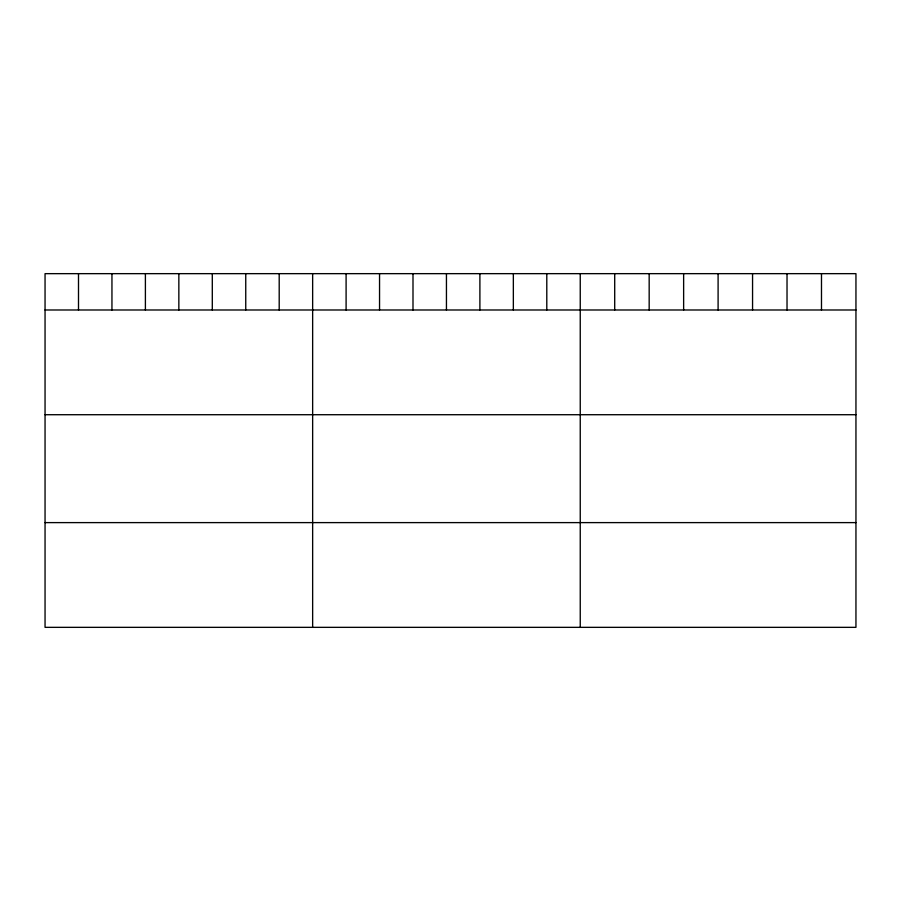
<?xml version="1.0" encoding="UTF-8"?>
<svg xmlns="http://www.w3.org/2000/svg" width="901" height="901" viewBox="0 0 901 901"><rect width="100%" height="100%" fill="white"/><g stroke="black" fill="none" stroke-linecap="round" stroke-linejoin="round"><path stroke-width="1.35" d="M855.95 309.989L855.95 627.344L45.05 627.344L45.05 273.656L855.95 273.656L855.95 309.989L45.05 309.989M45.05 414.719L855.95 414.719M45.05 522.614L855.95 522.614M821.487 273.656L821.487 309.989M787.023 273.656L787.023 309.989M752.56 273.656L752.56 309.989M718.097 273.656L718.097 309.989M683.634 273.656L683.634 309.989M649.17 273.656L649.17 309.989M614.707 273.656L614.707 309.989M580.244 273.656L580.244 627.344M546.794 273.656L546.794 309.989M513.345 273.656L513.345 309.989M479.895 273.656L479.895 309.989M446.445 273.656L446.445 309.989M412.996 273.656L412.996 309.989M379.546 273.656L379.546 309.989M346.097 273.656L346.097 309.989M312.647 273.656L312.647 627.344M279.197 273.656L279.197 309.989M245.748 273.656L245.748 309.989M212.298 273.656L212.298 309.989M178.849 273.656L178.849 309.989M145.399 273.656L145.399 309.989M111.949 273.656L111.949 309.989M78.5 273.656L78.5 309.989"/></g></svg>
